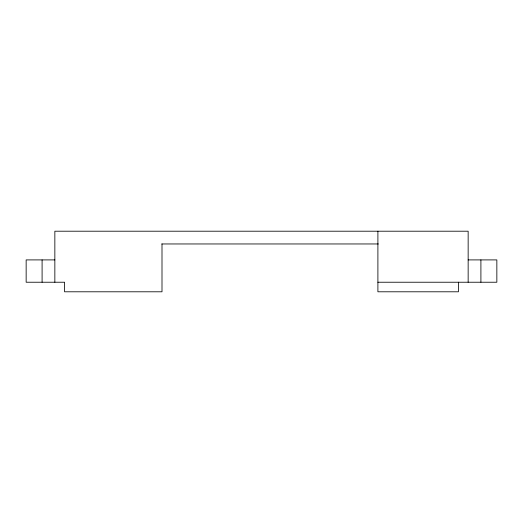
<?xml version="1.0" encoding="UTF-8"?>
<svg xmlns="http://www.w3.org/2000/svg" width="523" height="523" viewBox="0 0 523 523"><rect width="100%" height="100%" fill="white"/><g stroke="black" fill="none" stroke-linecap="round" stroke-linejoin="round"><path stroke-width="0.78" d="M161.816 243.96L378.345 243.96M54.85 259.905L26.15 259.905L26.15 282.23L64.577 282.23L64.577 291.795L161.999 291.795L161.999 243.96M468.15 259.905L496.85 259.905L496.85 282.23L377.9 282.23M480.905 259.905L480.905 282.23M468.15 282.23L468.15 231.205L54.85 231.205L54.85 282.23M458.423 282.23L458.423 291.795L377.9 291.795L377.9 231.205M42.095 259.905L42.095 282.23"/></g></svg>
